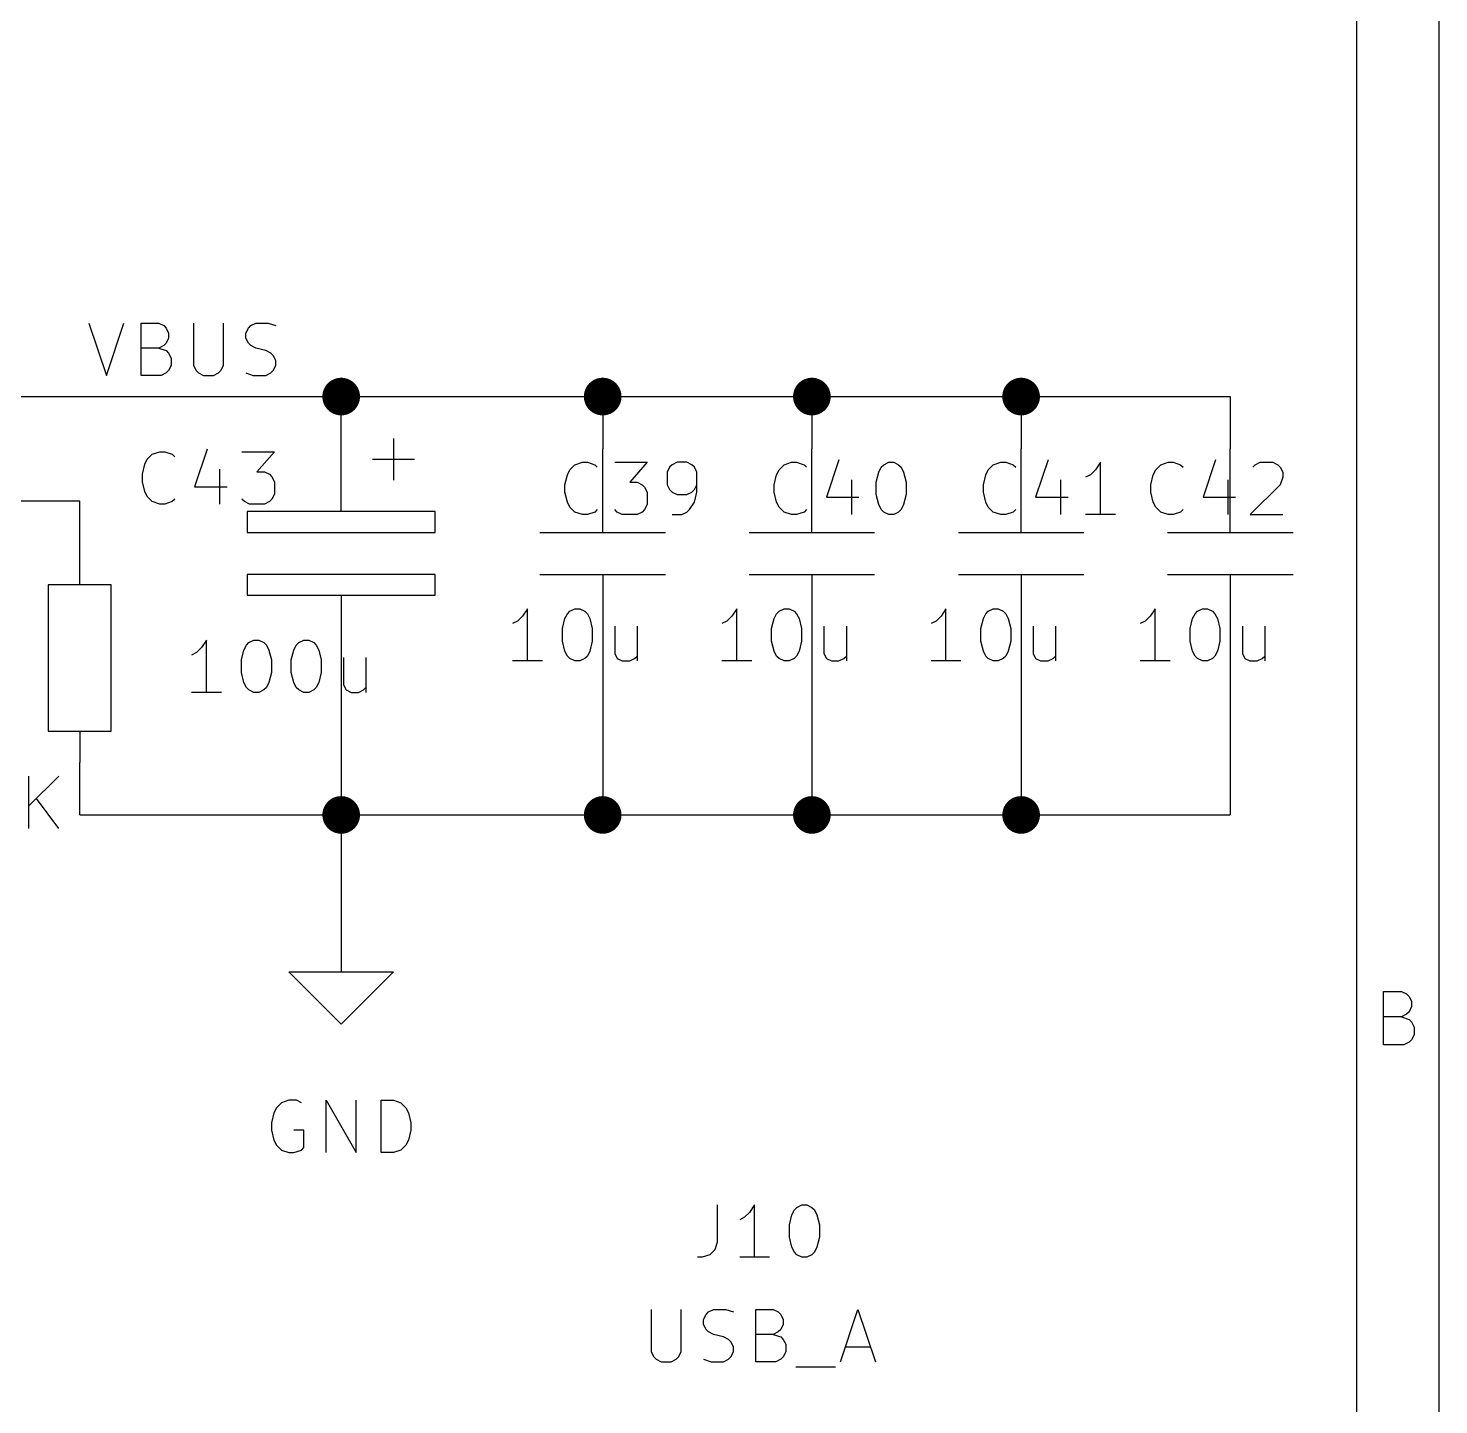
# Model space of a CAD drawing. Header units: millimetres. Extents: x 10 to 287, y -200 to -10.
# Drawn here: x 252.75 to 287, y -94.33 to -60.9 of the extents above; entities that cross this region are included whole.
import ezdxf

# ---------------------------------------------------------------- set-up
doc = ezdxf.new("R2010")
doc.units = ezdxf.units.MM
for name, color, linetype in [('GREENSIXTYFIVE', 129, 'CONTINUOUS'), ('LIGHTGREEN', 92, 'CONTINUOUS'), ('RED', 14, 'CONTINUOUS'), ('REDSIX', 19, 'CONTINUOUS')]:
    doc.layers.add(name, color=color, linetype=linetype)

msp = doc.modelspace()

# ---------------------------------------------------------------- linework, layer by layer
at = {"layer": 'GREENSIXTYFIVE', "linetype": 'CONTINUOUS'}
for p, q in [((255.7636, -71.2517), (255.945, -71.1912)), ((255.945, -71.1912), (256.0659, -71.1912)), ((256.0659, -71.1912), (256.2474, -71.2517)), ((257.094, -71.1308), (256.7917, -72.0379)), ((257.9407, -71.1912), (258.7269, -71.1912)), ((258.7269, -71.1912), (258.3035, -71.675)), ((255.5217, -71.7355), (255.5821, -71.4936)), ((255.5821, -71.4936), (255.6426, -71.3727)), ((255.6426, -71.3727), (255.7636, -71.2517)), ((256.2474, -71.2517), (256.3078, -71.3122)), ((265.904, -71.6267), (266.025, -71.5057)), ((265.904, -71.6267), (266.025, -71.5057)), ((266.025, -71.5057), (266.2064, -71.4452)), ((266.025, -71.5057), (266.2064, -71.4452)), ((266.2064, -71.4452), (266.3273, -71.4452)), ((266.2064, -71.4452), (266.3273, -71.4452)), ((266.3273, -71.4452), (266.5088, -71.5057)), ((266.3273, -71.4452), (266.5088, -71.5057)), ((266.5088, -71.5057), (266.5692, -71.5662)), ((266.5088, -71.5057), (266.5692, -71.5662)), ((266.9926, -71.4452), (267.7788, -71.4452)), ((266.9926, -71.4452), (267.7788, -71.4452)), ((267.7788, -71.4452), (267.3554, -71.929)), ((267.7788, -71.4452), (267.3554, -71.929)), ((268.323, -71.5662), (268.2626, -71.6871)), ((268.323, -71.5662), (268.2626, -71.6871)), ((268.3835, -71.5057), (268.323, -71.5662)), ((268.3835, -71.5057), (268.323, -71.5662)), ((268.5045, -71.4452), (268.3835, -71.5057)), ((268.5045, -71.4452), (268.3835, -71.5057)), ((268.7464, -71.4452), (268.5045, -71.4452)), ((268.7464, -71.4452), (268.5045, -71.4452)), ((268.8673, -71.5057), (268.7464, -71.4452)), ((268.8673, -71.5057), (268.7464, -71.4452)), ((268.9278, -71.5662), (268.8673, -71.5057)), ((268.9278, -71.5662), (268.8673, -71.5057)), ((268.9883, -71.6871), (268.9278, -71.5662)), ((268.9883, -71.6871), (268.9278, -71.5662)), ((270.984, -71.6267), (271.105, -71.5057)), ((270.984, -71.6267), (271.105, -71.5057)), ((271.105, -71.5057), (271.2864, -71.4452)), ((271.105, -71.5057), (271.2864, -71.4452)), ((271.2864, -71.4452), (271.4073, -71.4452)), ((271.2864, -71.4452), (271.4073, -71.4452)), ((271.4073, -71.4452), (271.5888, -71.5057)), ((271.4073, -71.4452), (271.5888, -71.5057)), ((271.5888, -71.5057), (271.6492, -71.5662)), ((271.5888, -71.5057), (271.6492, -71.5662)), ((272.4354, -71.3848), (272.1331, -72.2919)), ((272.4354, -71.3848), (272.1331, -72.2919)), ((273.403, -71.6871), (273.4635, -71.5662)), ((273.403, -71.6871), (273.4635, -71.5662)), ((273.4635, -71.5662), (273.524, -71.5057)), ((273.4635, -71.5662), (273.524, -71.5057)), ((273.524, -71.5057), (273.6449, -71.4452)), ((273.524, -71.5057), (273.6449, -71.4452)), ((273.6449, -71.4452), (273.7659, -71.4452)), ((273.6449, -71.4452), (273.7659, -71.4452)), ((273.7659, -71.4452), (273.8868, -71.5057)), ((273.7659, -71.4452), (273.8868, -71.5057)), ((273.8868, -71.5057), (273.9473, -71.5662)), ((273.8868, -71.5057), (273.9473, -71.5662)), ((273.9473, -71.5662), (274.0078, -71.6871)), ((273.9473, -71.5662), (274.0078, -71.6871)), ((276.064, -71.6267), (276.185, -71.5057)), ((276.064, -71.6267), (276.185, -71.5057)), ((276.185, -71.5057), (276.3664, -71.4452)), ((276.185, -71.5057), (276.3664, -71.4452)), ((276.3664, -71.4452), (276.4873, -71.4452)), ((276.3664, -71.4452), (276.4873, -71.4452)), ((276.4873, -71.4452), (276.6688, -71.5057)), ((276.4873, -71.4452), (276.6688, -71.5057)), ((276.6688, -71.5057), (276.7292, -71.5662)), ((276.6688, -71.5057), (276.7292, -71.5662)), ((277.5154, -71.3848), (277.2131, -72.2919)), ((277.5154, -71.3848), (277.2131, -72.2919)), ((278.7854, -71.4452), (278.6645, -71.6267)), ((278.7854, -71.4452), (278.6645, -71.6267)), ((278.7854, -72.7152), (278.7854, -71.4452)), ((278.7854, -72.7152), (278.7854, -71.4452)), ((280.128, -71.6267), (280.249, -71.5057)), ((280.128, -71.6267), (280.249, -71.5057)), ((280.249, -71.5057), (280.4304, -71.4452)), ((280.249, -71.5057), (280.4304, -71.4452)), ((280.4304, -71.4452), (280.5513, -71.4452)), ((280.4304, -71.4452), (280.5513, -71.4452)), ((280.5513, -71.4452), (280.7328, -71.5057)), ((280.5513, -71.4452), (280.7328, -71.5057)), ((280.7328, -71.5057), (280.7932, -71.5662)), ((280.7328, -71.5057), (280.7932, -71.5662)), ((281.5794, -71.3848), (281.2771, -72.2919)), ((281.5794, -71.3848), (281.2771, -72.2919)), ((282.4866, -71.5662), (282.547, -71.5057)), ((282.4866, -71.5662), (282.547, -71.5057)), ((282.547, -71.5057), (282.668, -71.4452)), ((282.547, -71.5057), (282.668, -71.4452)), ((282.668, -71.4452), (282.9704, -71.4452)), ((282.668, -71.4452), (282.9704, -71.4452)), ((282.9704, -71.4452), (283.0913, -71.5057)), ((282.9704, -71.4452), (283.0913, -71.5057)), ((283.0913, -71.5057), (283.1518, -71.5662)), ((283.0913, -71.5057), (283.1518, -71.5662)), ((283.1518, -71.5662), (283.2123, -71.6871)), ((283.1518, -71.5662), (283.2123, -71.6871)), ((255.5217, -71.9169), (255.5217, -71.7355)), ((255.5821, -72.1588), (255.5217, -71.9169)), ((257.3964, -71.6146), (257.3964, -72.4612)), ((258.3035, -71.675), (258.485, -71.675)), ((258.485, -71.675), (258.6059, -71.7355)), ((258.6059, -71.7355), (258.6664, -71.796)), ((258.6664, -71.796), (258.7269, -71.9169)), ((258.7269, -71.9169), (258.7269, -72.2193)), ((265.7831, -71.9895), (265.8435, -71.7476)), ((265.7831, -71.9895), (265.8435, -71.7476)), ((265.8435, -71.7476), (265.904, -71.6267)), ((265.8435, -71.7476), (265.904, -71.6267)), ((268.2626, -71.6871), (268.2626, -71.9895)), ((268.2626, -71.6871), (268.2626, -71.9895)), ((268.9883, -72.1709), (268.9883, -71.6871)), ((268.9883, -72.1709), (268.9883, -71.6871)), ((270.8631, -71.9895), (270.9235, -71.7476)), ((270.8631, -71.9895), (270.9235, -71.7476)), ((270.9235, -71.7476), (270.984, -71.6267)), ((270.9235, -71.7476), (270.984, -71.6267)), ((272.7378, -71.8686), (272.7378, -72.7152)), ((272.7378, -71.8686), (272.7378, -72.7152)), ((273.3426, -71.929), (273.403, -71.6871)), ((273.3426, -71.929), (273.403, -71.6871)), ((274.0078, -71.6871), (274.0683, -71.929)), ((274.0078, -71.6871), (274.0683, -71.929)), ((275.9431, -71.9895), (276.0035, -71.7476)), ((275.9431, -71.9895), (276.0035, -71.7476)), ((276.0035, -71.7476), (276.064, -71.6267)), ((276.0035, -71.7476), (276.064, -71.6267)), ((277.8178, -71.8686), (277.8178, -72.7152)), ((277.8178, -71.8686), (277.8178, -72.7152)), ((278.5435, -71.7476), (278.4226, -71.8081)), ((278.5435, -71.7476), (278.4226, -71.8081)), ((278.6645, -71.6267), (278.5435, -71.7476)), ((278.6645, -71.6267), (278.5435, -71.7476)), ((280.0071, -71.9895), (280.0675, -71.7476)), ((280.0071, -71.9895), (280.0675, -71.7476)), ((280.0675, -71.7476), (280.128, -71.6267)), ((280.0675, -71.7476), (280.128, -71.6267)), ((281.8818, -71.8686), (281.8818, -72.7152)), ((281.8818, -71.8686), (281.8818, -72.7152)), ((283.2123, -71.8081), (283.1518, -71.9895)), ((283.2123, -71.8081), (283.1518, -71.9895)), ((283.2123, -71.6871), (283.2123, -71.8081)), ((283.2123, -71.6871), (283.2123, -71.8081)), ((255.6426, -72.2798), (255.5821, -72.1588)), ((256.7917, -72.0379), (257.5778, -72.0379)), ((258.7269, -72.2193), (258.6664, -72.3403)), ((265.7831, -72.1709), (265.7831, -71.9895)), ((265.7831, -72.1709), (265.7831, -71.9895)), ((265.8435, -72.4128), (265.7831, -72.1709)), ((265.8435, -72.4128), (265.7831, -72.1709)), ((267.3554, -71.929), (267.5369, -71.929)), ((267.3554, -71.929), (267.5369, -71.929)), ((267.5369, -71.929), (267.6578, -71.9895)), ((267.5369, -71.929), (267.6578, -71.9895)), ((267.6578, -71.9895), (267.7183, -72.05)), ((267.6578, -71.9895), (267.7183, -72.05)), ((267.7183, -72.05), (267.7788, -72.1709)), ((267.7183, -72.05), (267.7788, -72.1709)), ((267.7788, -72.1709), (267.7788, -72.4733)), ((267.7788, -72.1709), (267.7788, -72.4733)), ((268.2626, -71.9895), (268.323, -72.1105)), ((268.2626, -71.9895), (268.323, -72.1105)), ((268.323, -72.1105), (268.3835, -72.1709)), ((268.323, -72.1105), (268.3835, -72.1709)), ((268.3835, -72.1709), (268.5045, -72.2314)), ((268.3835, -72.1709), (268.5045, -72.2314)), ((268.5045, -72.2314), (268.7464, -72.2314)), ((268.5045, -72.2314), (268.7464, -72.2314)), ((268.7464, -72.2314), (268.8673, -72.1709)), ((268.7464, -72.2314), (268.8673, -72.1709)), ((268.8673, -72.1709), (268.9278, -72.1105)), ((268.8673, -72.1709), (268.9278, -72.1105)), ((268.9278, -72.1105), (268.9883, -71.9895)), ((268.9278, -72.1105), (268.9883, -71.9895)), ((268.9278, -72.4128), (268.9883, -72.1709)), ((268.9278, -72.4128), (268.9883, -72.1709)), ((270.8631, -72.1709), (270.8631, -71.9895)), ((270.8631, -72.1709), (270.8631, -71.9895)), ((270.9235, -72.4128), (270.8631, -72.1709)), ((270.9235, -72.4128), (270.8631, -72.1709)), ((273.3426, -72.2314), (273.3426, -71.929)), ((273.3426, -72.2314), (273.3426, -71.929)), ((273.403, -72.4733), (273.3426, -72.2314)), ((273.403, -72.4733), (273.3426, -72.2314)), ((274.0683, -72.2314), (274.0078, -72.4733)), ((274.0683, -72.2314), (274.0078, -72.4733)), ((274.0683, -71.929), (274.0683, -72.2314)), ((274.0683, -71.929), (274.0683, -72.2314)), ((275.9431, -72.1709), (275.9431, -71.9895)), ((275.9431, -72.1709), (275.9431, -71.9895)), ((276.0035, -72.4128), (275.9431, -72.1709)), ((276.0035, -72.4128), (275.9431, -72.1709)), ((280.0071, -72.1709), (280.0071, -71.9895)), ((280.0071, -72.1709), (280.0071, -71.9895)), ((280.0675, -72.4128), (280.0071, -72.1709)), ((280.0675, -72.4128), (280.0071, -72.1709)), ((283.1518, -71.9895), (282.4261, -72.7152)), ((283.1518, -71.9895), (282.4261, -72.7152)), ((255.7636, -72.4008), (255.6426, -72.2798)), ((255.945, -72.4612), (255.7636, -72.4008)), ((256.0659, -72.4612), (255.945, -72.4612)), ((256.2474, -72.4008), (256.0659, -72.4612)), ((256.3078, -72.3403), (256.2474, -72.4008)), ((258.0012, -72.4008), (257.9407, -72.3403)), ((258.1221, -72.4612), (258.0012, -72.4008)), ((258.485, -72.4612), (258.1221, -72.4612)), ((258.6059, -72.4008), (258.485, -72.4612)), ((258.6664, -72.3403), (258.6059, -72.4008)), ((265.904, -72.5338), (265.8435, -72.4128)), ((265.904, -72.5338), (265.8435, -72.4128)), ((266.025, -72.6548), (265.904, -72.5338)), ((266.025, -72.6548), (265.904, -72.5338)), ((266.5692, -72.5943), (266.5088, -72.6548)), ((266.5692, -72.5943), (266.5088, -72.6548)), ((267.0531, -72.6548), (266.9926, -72.5943)), ((267.0531, -72.6548), (266.9926, -72.5943)), ((267.7183, -72.5943), (267.6578, -72.6548)), ((267.7183, -72.5943), (267.6578, -72.6548)), ((267.7788, -72.4733), (267.7183, -72.5943)), ((267.7788, -72.4733), (267.7183, -72.5943)), ((268.7464, -72.6548), (268.8068, -72.5943)), ((268.7464, -72.6548), (268.8068, -72.5943)), ((268.8068, -72.5943), (268.9278, -72.4128)), ((268.8068, -72.5943), (268.9278, -72.4128)), ((270.984, -72.5338), (270.9235, -72.4128)), ((270.984, -72.5338), (270.9235, -72.4128)), ((271.105, -72.6548), (270.984, -72.5338)), ((271.105, -72.6548), (270.984, -72.5338)), ((271.6492, -72.5943), (271.5888, -72.6548)), ((271.6492, -72.5943), (271.5888, -72.6548)), ((272.1331, -72.2919), (272.9192, -72.2919)), ((272.1331, -72.2919), (272.9192, -72.2919)), ((273.4635, -72.5943), (273.403, -72.4733)), ((273.4635, -72.5943), (273.403, -72.4733)), ((273.524, -72.6548), (273.4635, -72.5943)), ((273.524, -72.6548), (273.4635, -72.5943)), ((273.9473, -72.5943), (273.8868, -72.6548)), ((273.9473, -72.5943), (273.8868, -72.6548)), ((274.0078, -72.4733), (273.9473, -72.5943)), ((274.0078, -72.4733), (273.9473, -72.5943)), ((276.064, -72.5338), (276.0035, -72.4128)), ((276.064, -72.5338), (276.0035, -72.4128)), ((276.185, -72.6548), (276.064, -72.5338)), ((276.185, -72.6548), (276.064, -72.5338)), ((276.7292, -72.5943), (276.6688, -72.6548)), ((276.7292, -72.5943), (276.6688, -72.6548)), ((277.2131, -72.2919), (277.9992, -72.2919)), ((277.2131, -72.2919), (277.9992, -72.2919)), ((280.128, -72.5338), (280.0675, -72.4128)), ((280.128, -72.5338), (280.0675, -72.4128)), ((280.249, -72.6548), (280.128, -72.5338)), ((280.249, -72.6548), (280.128, -72.5338)), ((280.7932, -72.5943), (280.7328, -72.6548)), ((280.7932, -72.5943), (280.7328, -72.6548)), ((281.2771, -72.2919), (282.0632, -72.2919)), ((281.2771, -72.2919), (282.0632, -72.2919)), ((266.2064, -72.7152), (266.025, -72.6548)), ((266.2064, -72.7152), (266.025, -72.6548)), ((266.3273, -72.7152), (266.2064, -72.7152)), ((266.3273, -72.7152), (266.2064, -72.7152)), ((266.5088, -72.6548), (266.3273, -72.7152)), ((266.5088, -72.6548), (266.3273, -72.7152)), ((267.174, -72.7152), (267.0531, -72.6548)), ((267.174, -72.7152), (267.0531, -72.6548)), ((267.5369, -72.7152), (267.174, -72.7152)), ((267.5369, -72.7152), (267.174, -72.7152)), ((267.6578, -72.6548), (267.5369, -72.7152)), ((267.6578, -72.6548), (267.5369, -72.7152)), ((268.3835, -72.7152), (268.6254, -72.7152)), ((268.3835, -72.7152), (268.6254, -72.7152)), ((268.6254, -72.7152), (268.7464, -72.6548)), ((268.6254, -72.7152), (268.7464, -72.6548)), ((271.2864, -72.7152), (271.105, -72.6548)), ((271.2864, -72.7152), (271.105, -72.6548)), ((271.4073, -72.7152), (271.2864, -72.7152)), ((271.4073, -72.7152), (271.2864, -72.7152)), ((271.5888, -72.6548), (271.4073, -72.7152)), ((271.5888, -72.6548), (271.4073, -72.7152)), ((273.6449, -72.7152), (273.524, -72.6548)), ((273.6449, -72.7152), (273.524, -72.6548)), ((273.7659, -72.7152), (273.6449, -72.7152)), ((273.7659, -72.7152), (273.6449, -72.7152)), ((273.8868, -72.6548), (273.7659, -72.7152)), ((273.8868, -72.6548), (273.7659, -72.7152)), ((276.3664, -72.7152), (276.185, -72.6548)), ((276.3664, -72.7152), (276.185, -72.6548)), ((276.4873, -72.7152), (276.3664, -72.7152)), ((276.4873, -72.7152), (276.3664, -72.7152)), ((276.6688, -72.6548), (276.4873, -72.7152)), ((276.6688, -72.6548), (276.4873, -72.7152)), ((279.1483, -72.7152), (278.4226, -72.7152)), ((279.1483, -72.7152), (278.4226, -72.7152)), ((280.4304, -72.7152), (280.249, -72.6548)), ((280.4304, -72.7152), (280.249, -72.6548)), ((280.5513, -72.7152), (280.4304, -72.7152)), ((280.5513, -72.7152), (280.4304, -72.7152)), ((280.7328, -72.6548), (280.5513, -72.7152)), ((280.7328, -72.6548), (280.5513, -72.7152)), ((282.4261, -72.7152), (283.2123, -72.7152)), ((282.4261, -72.7152), (283.2123, -72.7152)), ((264.8759, -75.0012), (264.755, -75.1827)), ((264.8759, -75.0012), (264.755, -75.1827)), ((264.8759, -76.2712), (264.8759, -75.0012)), ((264.8759, -76.2712), (264.8759, -75.0012)), ((265.904, -75.0617), (266.0249, -75.0012)), ((265.904, -75.0617), (266.0249, -75.0012)), ((266.0249, -75.0012), (266.1459, -75.0012)), ((266.0249, -75.0012), (266.1459, -75.0012)), ((266.1459, -75.0012), (266.2668, -75.0617)), ((266.1459, -75.0012), (266.2668, -75.0617)), ((269.9559, -75.0012), (269.835, -75.1827)), ((269.9559, -75.0012), (269.835, -75.1827)), ((269.9559, -76.2712), (269.9559, -75.0012)), ((269.9559, -76.2712), (269.9559, -75.0012)), ((270.984, -75.0617), (271.1049, -75.0012)), ((270.984, -75.0617), (271.1049, -75.0012)), ((271.1049, -75.0012), (271.2259, -75.0012)), ((271.1049, -75.0012), (271.2259, -75.0012)), ((271.2259, -75.0012), (271.3468, -75.0617)), ((271.2259, -75.0012), (271.3468, -75.0617)), ((275.0359, -75.0012), (274.915, -75.1827)), ((275.0359, -75.0012), (274.915, -75.1827)), ((275.0359, -76.2712), (275.0359, -75.0012)), ((275.0359, -76.2712), (275.0359, -75.0012)), ((276.064, -75.0617), (276.1849, -75.0012)), ((276.064, -75.0617), (276.1849, -75.0012)), ((276.1849, -75.0012), (276.3059, -75.0012)), ((276.1849, -75.0012), (276.3059, -75.0012)), ((276.3059, -75.0012), (276.4268, -75.0617)), ((276.3059, -75.0012), (276.4268, -75.0617)), ((280.1159, -75.0012), (279.995, -75.1827)), ((280.1159, -75.0012), (279.995, -75.1827)), ((280.1159, -76.2712), (280.1159, -75.0012)), ((280.1159, -76.2712), (280.1159, -75.0012)), ((281.144, -75.0617), (281.2649, -75.0012)), ((281.144, -75.0617), (281.2649, -75.0012)), ((281.2649, -75.0012), (281.3859, -75.0012)), ((281.2649, -75.0012), (281.3859, -75.0012)), ((281.3859, -75.0012), (281.5068, -75.0617)), ((281.3859, -75.0012), (281.5068, -75.0617)), ((264.634, -75.3036), (264.5131, -75.3641)), ((264.634, -75.3036), (264.5131, -75.3641)), ((264.755, -75.1827), (264.634, -75.3036)), ((264.755, -75.1827), (264.634, -75.3036)), ((265.7226, -75.485), (265.783, -75.2431)), ((265.7226, -75.485), (265.783, -75.2431)), ((265.783, -75.2431), (265.8435, -75.1222)), ((265.783, -75.2431), (265.8435, -75.1222)), ((265.8435, -75.1222), (265.904, -75.0617)), ((265.8435, -75.1222), (265.904, -75.0617)), ((266.2668, -75.0617), (266.3273, -75.1222)), ((266.2668, -75.0617), (266.3273, -75.1222)), ((266.3273, -75.1222), (266.3878, -75.2431)), ((266.3273, -75.1222), (266.3878, -75.2431)), ((266.3878, -75.2431), (266.4483, -75.485)), ((266.3878, -75.2431), (266.4483, -75.485)), ((269.714, -75.3036), (269.5931, -75.3641)), ((269.714, -75.3036), (269.5931, -75.3641)), ((269.835, -75.1827), (269.714, -75.3036)), ((269.835, -75.1827), (269.714, -75.3036)), ((270.8026, -75.485), (270.863, -75.2431)), ((270.8026, -75.485), (270.863, -75.2431)), ((270.863, -75.2431), (270.9235, -75.1222)), ((270.863, -75.2431), (270.9235, -75.1222)), ((270.9235, -75.1222), (270.984, -75.0617)), ((270.9235, -75.1222), (270.984, -75.0617)), ((271.3468, -75.0617), (271.4073, -75.1222)), ((271.3468, -75.0617), (271.4073, -75.1222)), ((271.4073, -75.1222), (271.4678, -75.2431)), ((271.4073, -75.1222), (271.4678, -75.2431)), ((271.4678, -75.2431), (271.5283, -75.485)), ((271.4678, -75.2431), (271.5283, -75.485)), ((274.794, -75.3036), (274.6731, -75.3641)), ((274.794, -75.3036), (274.6731, -75.3641)), ((274.915, -75.1827), (274.794, -75.3036)), ((274.915, -75.1827), (274.794, -75.3036)), ((275.8826, -75.485), (275.943, -75.2431)), ((275.8826, -75.485), (275.943, -75.2431)), ((275.943, -75.2431), (276.0035, -75.1222)), ((275.943, -75.2431), (276.0035, -75.1222)), ((276.0035, -75.1222), (276.064, -75.0617)), ((276.0035, -75.1222), (276.064, -75.0617)), ((276.4268, -75.0617), (276.4873, -75.1222)), ((276.4268, -75.0617), (276.4873, -75.1222)), ((276.4873, -75.1222), (276.5478, -75.2431)), ((276.4873, -75.1222), (276.5478, -75.2431)), ((276.5478, -75.2431), (276.6083, -75.485)), ((276.5478, -75.2431), (276.6083, -75.485)), ((279.874, -75.3036), (279.7531, -75.3641)), ((279.874, -75.3036), (279.7531, -75.3641)), ((279.995, -75.1827), (279.874, -75.3036)), ((279.995, -75.1827), (279.874, -75.3036)), ((280.9626, -75.485), (281.023, -75.2431)), ((280.9626, -75.485), (281.023, -75.2431)), ((281.023, -75.2431), (281.0835, -75.1222)), ((281.023, -75.2431), (281.0835, -75.1222)), ((281.0835, -75.1222), (281.144, -75.0617)), ((281.0835, -75.1222), (281.144, -75.0617)), ((281.5068, -75.0617), (281.5673, -75.1222)), ((281.5068, -75.0617), (281.5673, -75.1222)), ((281.5673, -75.1222), (281.6278, -75.2431)), ((281.5673, -75.1222), (281.6278, -75.2431)), ((281.6278, -75.2431), (281.6883, -75.485)), ((281.6278, -75.2431), (281.6883, -75.485)), ((265.7226, -75.7874), (265.7226, -75.485)), ((265.7226, -75.7874), (265.7226, -75.485)), ((266.4483, -75.485), (266.4483, -75.7874)), ((266.4483, -75.485), (266.4483, -75.7874)), ((266.9925, -75.4246), (266.9925, -76.0898)), ((266.9925, -75.4246), (266.9925, -76.0898)), ((267.5368, -75.4246), (267.5368, -76.2712)), ((267.5368, -75.4246), (267.5368, -76.2712)), ((270.8026, -75.7874), (270.8026, -75.485)), ((270.8026, -75.7874), (270.8026, -75.485)), ((271.5283, -75.485), (271.5283, -75.7874)), ((271.5283, -75.485), (271.5283, -75.7874)), ((272.0725, -75.4246), (272.0725, -76.0898)), ((272.0725, -75.4246), (272.0725, -76.0898)), ((272.6168, -75.4246), (272.6168, -76.2712)), ((272.6168, -75.4246), (272.6168, -76.2712)), ((275.8826, -75.7874), (275.8826, -75.485)), ((275.8826, -75.7874), (275.8826, -75.485)), ((276.6083, -75.485), (276.6083, -75.7874)), ((276.6083, -75.485), (276.6083, -75.7874)), ((277.1525, -75.4246), (277.1525, -76.0898)), ((277.1525, -75.4246), (277.1525, -76.0898)), ((277.6968, -75.4246), (277.6968, -76.2712)), ((277.6968, -75.4246), (277.6968, -76.2712)), ((280.9626, -75.7874), (280.9626, -75.485)), ((280.9626, -75.7874), (280.9626, -75.485)), ((281.6883, -75.485), (281.6883, -75.7874)), ((281.6883, -75.485), (281.6883, -75.7874)), ((282.2325, -75.4246), (282.2325, -76.0898)), ((282.2325, -75.4246), (282.2325, -76.0898)), ((282.7768, -75.4246), (282.7768, -76.2712)), ((282.7768, -75.4246), (282.7768, -76.2712)), ((256.9611, -75.9447), (256.8401, -76.0656)), ((257.082, -75.7632), (256.9611, -75.9447)), ((257.082, -77.0332), (257.082, -75.7632)), ((257.9287, -76.247), (257.9891, -76.0051)), ((257.9891, -76.0051), (258.0496, -75.8842)), ((258.0496, -75.8842), (258.1101, -75.8237)), ((258.1101, -75.8237), (258.231, -75.7632)), ((258.231, -75.7632), (258.352, -75.7632)), ((258.352, -75.7632), (258.4729, -75.8237)), ((258.4729, -75.8237), (258.5334, -75.8842)), ((258.5334, -75.8842), (258.5939, -76.0051)), ((258.5939, -76.0051), (258.6544, -76.247)), ((259.1382, -76.247), (259.1986, -76.0051)), ((259.1986, -76.0051), (259.2591, -75.8842)), ((259.2591, -75.8842), (259.3196, -75.8237)), ((259.3196, -75.8237), (259.4405, -75.7632)), ((259.4405, -75.7632), (259.5615, -75.7632)), ((259.5615, -75.7632), (259.6824, -75.8237)), ((259.6824, -75.8237), (259.7429, -75.8842)), ((259.7429, -75.8842), (259.8034, -76.0051)), ((259.8034, -76.0051), (259.8639, -76.247)), ((265.783, -76.0293), (265.7226, -75.7874)), ((265.783, -76.0293), (265.7226, -75.7874)), ((265.8435, -76.1503), (265.783, -76.0293)), ((265.8435, -76.1503), (265.783, -76.0293)), ((266.3878, -76.0293), (266.3273, -76.1503)), ((266.3878, -76.0293), (266.3273, -76.1503)), ((266.4483, -75.7874), (266.3878, -76.0293)), ((266.4483, -75.7874), (266.3878, -76.0293)), ((270.863, -76.0293), (270.8026, -75.7874)), ((270.863, -76.0293), (270.8026, -75.7874)), ((270.9235, -76.1503), (270.863, -76.0293)), ((270.9235, -76.1503), (270.863, -76.0293)), ((271.4678, -76.0293), (271.4073, -76.1503)), ((271.4678, -76.0293), (271.4073, -76.1503)), ((271.5283, -75.7874), (271.4678, -76.0293)), ((271.5283, -75.7874), (271.4678, -76.0293)), ((275.943, -76.0293), (275.8826, -75.7874)), ((275.943, -76.0293), (275.8826, -75.7874)), ((276.0035, -76.1503), (275.943, -76.0293)), ((276.0035, -76.1503), (275.943, -76.0293)), ((276.5478, -76.0293), (276.4873, -76.1503)), ((276.5478, -76.0293), (276.4873, -76.1503)), ((276.6083, -75.7874), (276.5478, -76.0293)), ((276.6083, -75.7874), (276.5478, -76.0293)), ((281.023, -76.0293), (280.9626, -75.7874)), ((281.023, -76.0293), (280.9626, -75.7874)), ((281.0835, -76.1503), (281.023, -76.0293)), ((281.0835, -76.1503), (281.023, -76.0293)), ((281.6278, -76.0293), (281.5673, -76.1503)), ((281.6278, -76.0293), (281.5673, -76.1503)), ((281.6883, -75.7874), (281.6278, -76.0293)), ((281.6883, -75.7874), (281.6278, -76.0293)), ((256.8401, -76.0656), (256.7192, -76.1261)), ((257.9287, -76.5494), (257.9287, -76.247)), ((258.6544, -76.247), (258.6544, -76.5494)), ((259.1382, -76.5494), (259.1382, -76.247)), ((259.8639, -76.247), (259.8639, -76.5494)), ((260.4081, -76.1866), (260.4081, -76.8518)), ((260.9524, -76.1866), (260.9524, -77.0332)), ((265.2388, -76.2712), (264.5131, -76.2712)), ((265.2388, -76.2712), (264.5131, -76.2712)), ((265.904, -76.2108), (265.8435, -76.1503)), ((265.904, -76.2108), (265.8435, -76.1503)), ((266.0249, -76.2712), (265.904, -76.2108)), ((266.0249, -76.2712), (265.904, -76.2108)), ((266.1459, -76.2712), (266.0249, -76.2712)), ((266.1459, -76.2712), (266.0249, -76.2712)), ((266.2668, -76.2108), (266.1459, -76.2712)), ((266.2668, -76.2108), (266.1459, -76.2712)), ((266.3273, -76.1503), (266.2668, -76.2108)), ((266.3273, -76.1503), (266.2668, -76.2108)), ((266.9925, -76.0898), (267.053, -76.2108)), ((266.9925, -76.0898), (267.053, -76.2108)), ((267.053, -76.2108), (267.174, -76.2712)), ((267.053, -76.2108), (267.174, -76.2712)), ((267.174, -76.2712), (267.3554, -76.2712)), ((267.174, -76.2712), (267.3554, -76.2712)), ((267.3554, -76.2712), (267.4763, -76.2108)), ((267.3554, -76.2712), (267.4763, -76.2108)), ((267.4763, -76.2108), (267.5368, -76.1503)), ((267.4763, -76.2108), (267.5368, -76.1503)), ((270.3188, -76.2712), (269.5931, -76.2712)), ((270.3188, -76.2712), (269.5931, -76.2712)), ((270.984, -76.2108), (270.9235, -76.1503)), ((270.984, -76.2108), (270.9235, -76.1503)), ((271.1049, -76.2712), (270.984, -76.2108)), ((271.1049, -76.2712), (270.984, -76.2108)), ((271.2259, -76.2712), (271.1049, -76.2712)), ((271.2259, -76.2712), (271.1049, -76.2712)), ((271.3468, -76.2108), (271.2259, -76.2712)), ((271.3468, -76.2108), (271.2259, -76.2712)), ((271.4073, -76.1503), (271.3468, -76.2108)), ((271.4073, -76.1503), (271.3468, -76.2108)), ((272.0725, -76.0898), (272.133, -76.2108)), ((272.0725, -76.0898), (272.133, -76.2108)), ((272.133, -76.2108), (272.254, -76.2712)), ((272.133, -76.2108), (272.254, -76.2712)), ((272.254, -76.2712), (272.4354, -76.2712)), ((272.254, -76.2712), (272.4354, -76.2712)), ((272.4354, -76.2712), (272.5563, -76.2108)), ((272.4354, -76.2712), (272.5563, -76.2108)), ((272.5563, -76.2108), (272.6168, -76.1503)), ((272.5563, -76.2108), (272.6168, -76.1503)), ((275.3988, -76.2712), (274.6731, -76.2712)), ((275.3988, -76.2712), (274.6731, -76.2712)), ((276.064, -76.2108), (276.0035, -76.1503)), ((276.064, -76.2108), (276.0035, -76.1503)), ((276.1849, -76.2712), (276.064, -76.2108)), ((276.1849, -76.2712), (276.064, -76.2108)), ((276.3059, -76.2712), (276.1849, -76.2712)), ((276.3059, -76.2712), (276.1849, -76.2712)), ((276.4268, -76.2108), (276.3059, -76.2712)), ((276.4268, -76.2108), (276.3059, -76.2712)), ((276.4873, -76.1503), (276.4268, -76.2108)), ((276.4873, -76.1503), (276.4268, -76.2108)), ((277.1525, -76.0898), (277.213, -76.2108)), ((277.1525, -76.0898), (277.213, -76.2108)), ((277.213, -76.2108), (277.334, -76.2712)), ((277.213, -76.2108), (277.334, -76.2712)), ((277.334, -76.2712), (277.5154, -76.2712)), ((277.334, -76.2712), (277.5154, -76.2712)), ((277.5154, -76.2712), (277.6363, -76.2108)), ((277.5154, -76.2712), (277.6363, -76.2108)), ((277.6363, -76.2108), (277.6968, -76.1503)), ((277.6363, -76.2108), (277.6968, -76.1503)), ((280.4788, -76.2712), (279.7531, -76.2712)), ((280.4788, -76.2712), (279.7531, -76.2712)), ((281.144, -76.2108), (281.0835, -76.1503)), ((281.144, -76.2108), (281.0835, -76.1503)), ((281.2649, -76.2712), (281.144, -76.2108)), ((281.2649, -76.2712), (281.144, -76.2108)), ((281.3859, -76.2712), (281.2649, -76.2712)), ((281.3859, -76.2712), (281.2649, -76.2712)), ((281.5068, -76.2108), (281.3859, -76.2712)), ((281.5068, -76.2108), (281.3859, -76.2712)), ((281.5673, -76.1503), (281.5068, -76.2108)), ((281.5673, -76.1503), (281.5068, -76.2108)), ((282.2325, -76.0898), (282.293, -76.2108)), ((282.2325, -76.0898), (282.293, -76.2108)), ((282.293, -76.2108), (282.414, -76.2712)), ((282.293, -76.2108), (282.414, -76.2712)), ((282.414, -76.2712), (282.5954, -76.2712)), ((282.414, -76.2712), (282.5954, -76.2712)), ((282.5954, -76.2712), (282.7163, -76.2108)), ((282.5954, -76.2712), (282.7163, -76.2108)), ((282.7163, -76.2108), (282.7768, -76.1503)), ((282.7163, -76.2108), (282.7768, -76.1503)), ((257.9891, -76.7913), (257.9287, -76.5494)), ((258.6544, -76.5494), (258.5939, -76.7913)), ((259.1986, -76.7913), (259.1382, -76.5494)), ((259.8639, -76.5494), (259.8034, -76.7913)), ((257.4449, -77.0332), (256.7192, -77.0332)), ((258.0496, -76.9123), (257.9891, -76.7913)), ((258.1101, -76.9728), (258.0496, -76.9123)), ((258.231, -77.0332), (258.1101, -76.9728)), ((258.352, -77.0332), (258.231, -77.0332)), ((258.4729, -76.9728), (258.352, -77.0332)), ((258.5334, -76.9123), (258.4729, -76.9728)), ((258.5939, -76.7913), (258.5334, -76.9123)), ((259.2591, -76.9123), (259.1986, -76.7913)), ((259.3196, -76.9728), (259.2591, -76.9123)), ((259.4405, -77.0332), (259.3196, -76.9728)), ((259.5615, -77.0332), (259.4405, -77.0332)), ((259.6824, -76.9728), (259.5615, -77.0332)), ((259.7429, -76.9123), (259.6824, -76.9728)), ((259.8034, -76.7913), (259.7429, -76.9123)), ((260.4081, -76.8518), (260.4686, -76.9728)), ((260.4686, -76.9728), (260.5896, -77.0332)), ((260.5896, -77.0332), (260.771, -77.0332)), ((260.771, -77.0332), (260.8919, -76.9728)), ((260.8919, -76.9728), (260.9524, -76.9123)), ((252.7685, -80.3351), (252.7685, -79.0651)), ((253.4942, -79.0651), (252.7685, -79.7908)), ((253.4942, -80.3351), (252.95, -79.6094)), ((259.08, -86.9392), (258.8986, -86.9997)), ((259.2614, -86.9392), (259.08, -86.9392)), ((259.3824, -86.9997), (259.2614, -86.9392)), ((259.9871, -88.2092), (259.9871, -86.9392)), ((259.9871, -86.9392), (260.7128, -88.2092)), ((260.7128, -88.2092), (260.7128, -86.9392)), ((261.3176, -88.2092), (261.3176, -86.9392)), ((261.3176, -86.9392), (261.62, -86.9392)), ((261.62, -86.9392), (261.8014, -86.9997)), ((258.7171, -87.2416), (258.6567, -87.4835)), ((258.7776, -87.1207), (258.7171, -87.2416)), ((258.8986, -86.9997), (258.7776, -87.1207)), ((261.8014, -86.9997), (261.9224, -87.1207)), ((261.9224, -87.1207), (261.9829, -87.2416)), ((261.9829, -87.2416), (262.0433, -87.4835)), ((258.6567, -87.4835), (258.6567, -87.6649)), ((258.6567, -87.6649), (258.7171, -87.9068)), ((259.4428, -87.6649), (259.2009, -87.6649)), ((259.4428, -88.0883), (259.4428, -87.6649)), ((262.0433, -87.6649), (261.9829, -87.9068)), ((262.0433, -87.4835), (262.0433, -87.6649)), ((258.7171, -87.9068), (258.7776, -88.0278)), ((261.9829, -87.9068), (261.9224, -88.0278)), ((258.7776, -88.0278), (258.8986, -88.1488)), ((258.8986, -88.1488), (259.08, -88.2092)), ((259.08, -88.2092), (259.2009, -88.2092)), ((259.2009, -88.2092), (259.3824, -88.1488)), ((259.3824, -88.1488), (259.4428, -88.0883)), ((261.62, -88.2092), (261.3176, -88.2092)), ((261.8014, -88.1488), (261.62, -88.2092)), ((261.9224, -88.0278), (261.8014, -88.1488)), ((269.4819, -89.4792), (269.4819, -90.3864)), ((269.4819, -89.4792), (269.4819, -90.3864)), ((270.2681, -89.6607), (270.1471, -89.7816)), ((270.2681, -89.6607), (270.1471, -89.7816)), ((270.389, -89.4792), (270.2681, -89.6607)), ((270.389, -89.4792), (270.2681, -89.6607)), ((270.389, -90.7492), (270.389, -89.4792)), ((270.389, -90.7492), (270.389, -89.4792)), ((271.2357, -89.963), (271.2961, -89.7211)), ((271.2357, -89.963), (271.2961, -89.7211)), ((271.2961, -89.7211), (271.3566, -89.6002)), ((271.2961, -89.7211), (271.3566, -89.6002)), ((271.3566, -89.6002), (271.4171, -89.5397)), ((271.3566, -89.6002), (271.4171, -89.5397)), ((271.4171, -89.5397), (271.538, -89.4792)), ((271.4171, -89.5397), (271.538, -89.4792)), ((271.538, -89.4792), (271.659, -89.4792)), ((271.538, -89.4792), (271.659, -89.4792)), ((271.659, -89.4792), (271.7799, -89.5397)), ((271.659, -89.4792), (271.7799, -89.5397)), ((271.7799, -89.5397), (271.8404, -89.6002)), ((271.7799, -89.5397), (271.8404, -89.6002)), ((271.8404, -89.6002), (271.9009, -89.7211)), ((271.8404, -89.6002), (271.9009, -89.7211)), ((271.9009, -89.7211), (271.9614, -89.963)), ((271.9009, -89.7211), (271.9614, -89.963)), ((270.1471, -89.7816), (270.0262, -89.8421)), ((270.1471, -89.7816), (270.0262, -89.8421)), ((271.2357, -90.2654), (271.2357, -89.963)), ((271.2357, -90.2654), (271.2357, -89.963)), ((271.9614, -89.963), (271.9614, -90.2654)), ((271.9614, -89.963), (271.9614, -90.2654)), ((269.4819, -90.3864), (269.4214, -90.5678)), ((269.4819, -90.3864), (269.4214, -90.5678)), ((271.2961, -90.5073), (271.2357, -90.2654)), ((271.2961, -90.5073), (271.2357, -90.2654)), ((271.9614, -90.2654), (271.9009, -90.5073)), ((271.9614, -90.2654), (271.9009, -90.5073)), ((269.119, -90.7492), (268.9981, -90.7492)), ((269.119, -90.7492), (268.9981, -90.7492)), ((269.3005, -90.6888), (269.119, -90.7492)), ((269.3005, -90.6888), (269.119, -90.7492)), ((269.4214, -90.5678), (269.3005, -90.6888)), ((269.4214, -90.5678), (269.3005, -90.6888)), ((270.7519, -90.7492), (270.0262, -90.7492)), ((270.7519, -90.7492), (270.0262, -90.7492)), ((271.3566, -90.6283), (271.2961, -90.5073)), ((271.3566, -90.6283), (271.2961, -90.5073)), ((271.4171, -90.6888), (271.3566, -90.6283)), ((271.4171, -90.6888), (271.3566, -90.6283)), ((271.538, -90.7492), (271.4171, -90.6888)), ((271.538, -90.7492), (271.4171, -90.6888)), ((271.659, -90.7492), (271.538, -90.7492)), ((271.659, -90.7492), (271.538, -90.7492)), ((271.7799, -90.6888), (271.659, -90.7492)), ((271.7799, -90.6888), (271.659, -90.7492)), ((271.8404, -90.6283), (271.7799, -90.6888)), ((271.8404, -90.6283), (271.7799, -90.6888)), ((271.9009, -90.5073), (271.8404, -90.6283)), ((271.9009, -90.5073), (271.8404, -90.6283)), ((267.8792, -92.0192), (267.8792, -93.0473)), ((267.8792, -92.0192), (267.8792, -93.0473)), ((268.6049, -93.0473), (268.6049, -92.0192)), ((268.6049, -93.0473), (268.6049, -92.0192)), ((269.2097, -92.1402), (269.2702, -92.0797)), ((269.2097, -92.1402), (269.2702, -92.0797)), ((269.2702, -92.0797), (269.3912, -92.0192)), ((269.2702, -92.0797), (269.3912, -92.0192)), ((269.3912, -92.0192), (269.6935, -92.0192)), ((269.3912, -92.0192), (269.6935, -92.0192)), ((269.6935, -92.0192), (269.875, -92.0797)), ((269.6935, -92.0192), (269.875, -92.0797)), ((270.4192, -93.2892), (270.4192, -92.0192)), ((270.4192, -92.0192), (270.8426, -92.0192)), ((270.4192, -93.2892), (270.4192, -92.0192)), ((270.4192, -92.0192), (270.8426, -92.0192)), ((270.8426, -92.0192), (270.9635, -92.0797)), ((270.8426, -92.0192), (270.9635, -92.0797)), ((270.9635, -92.0797), (271.024, -92.1402)), ((270.9635, -92.0797), (271.024, -92.1402)), ((272.4754, -93.2892), (272.8987, -92.0192)), ((272.4754, -93.2892), (272.8987, -92.0192)), ((272.8987, -92.0192), (273.3221, -93.2892)), ((272.8987, -92.0192), (273.3221, -93.2892)), ((269.1493, -92.2611), (269.2097, -92.1402)), ((269.1493, -92.2611), (269.2097, -92.1402)), ((269.1493, -92.3821), (269.1493, -92.2611)), ((269.1493, -92.3821), (269.1493, -92.2611)), ((269.2097, -92.503), (269.1493, -92.3821)), ((269.2097, -92.503), (269.1493, -92.3821)), ((271.024, -92.1402), (271.0845, -92.2611)), ((271.024, -92.1402), (271.0845, -92.2611)), ((271.0845, -92.3821), (271.024, -92.503)), ((271.0845, -92.3821), (271.024, -92.503)), ((271.0845, -92.2611), (271.0845, -92.3821)), ((271.0845, -92.2611), (271.0845, -92.3821)), ((269.2702, -92.5635), (269.2097, -92.503)), ((269.2702, -92.5635), (269.2097, -92.503)), ((269.3912, -92.624), (269.2702, -92.5635)), ((269.3912, -92.624), (269.2702, -92.5635)), ((269.6331, -92.6845), (269.3912, -92.624)), ((269.6331, -92.6845), (269.3912, -92.624)), ((269.754, -92.7449), (269.6331, -92.6845)), ((269.754, -92.7449), (269.6331, -92.6845)), ((269.8145, -92.8054), (269.754, -92.7449)), ((269.8145, -92.8054), (269.754, -92.7449)), ((269.875, -92.9264), (269.8145, -92.8054)), ((269.875, -92.9264), (269.8145, -92.8054)), ((270.8426, -92.624), (270.4192, -92.624)), ((270.8426, -92.624), (270.4192, -92.624)), ((270.9635, -92.5635), (270.8426, -92.624)), ((270.9635, -92.5635), (270.8426, -92.624)), ((270.8426, -92.624), (271.024, -92.6845)), ((270.8426, -92.624), (271.024, -92.6845)), ((271.024, -92.503), (270.9635, -92.5635)), ((271.024, -92.503), (270.9635, -92.5635)), ((271.024, -92.6845), (271.0845, -92.7449)), ((271.024, -92.6845), (271.0845, -92.7449)), ((271.0845, -92.7449), (271.1449, -92.8659)), ((271.0845, -92.7449), (271.1449, -92.8659)), ((267.8792, -93.0473), (267.9397, -93.1683)), ((267.8792, -93.0473), (267.9397, -93.1683)), ((268.5445, -93.1683), (268.6049, -93.0473)), ((268.5445, -93.1683), (268.6049, -93.0473)), ((269.8145, -93.1683), (269.875, -93.0473)), ((269.8145, -93.1683), (269.875, -93.0473)), ((269.875, -93.0473), (269.875, -92.9264)), ((269.875, -93.0473), (269.875, -92.9264)), ((271.1449, -93.0473), (271.0845, -93.1683)), ((271.1449, -93.0473), (271.0845, -93.1683)), ((271.1449, -92.8659), (271.1449, -93.0473)), ((271.1449, -92.8659), (271.1449, -93.0473)), ((272.5964, -92.9264), (273.2011, -92.9264)), ((272.5964, -92.9264), (273.2011, -92.9264)), ((267.9397, -93.1683), (268.0002, -93.2288)), ((267.9397, -93.1683), (268.0002, -93.2288)), ((268.0002, -93.2288), (268.1211, -93.2892)), ((268.0002, -93.2288), (268.1211, -93.2892)), ((268.1211, -93.2892), (268.363, -93.2892)), ((268.1211, -93.2892), (268.363, -93.2892)), ((268.363, -93.2892), (268.484, -93.2288)), ((268.363, -93.2892), (268.484, -93.2288)), ((268.484, -93.2288), (268.5445, -93.1683)), ((268.484, -93.2288), (268.5445, -93.1683)), ((269.1493, -93.2288), (269.3307, -93.2892)), ((269.1493, -93.2288), (269.3307, -93.2892)), ((269.3307, -93.2892), (269.6331, -93.2892)), ((269.3307, -93.2892), (269.6331, -93.2892)), ((269.6331, -93.2892), (269.754, -93.2288)), ((269.6331, -93.2892), (269.754, -93.2288)), ((269.754, -93.2288), (269.8145, -93.1683)), ((269.754, -93.2288), (269.8145, -93.1683)), ((270.903, -93.2892), (270.4192, -93.2892)), ((270.903, -93.2892), (270.4192, -93.2892)), ((271.024, -93.2288), (270.903, -93.2892)), ((271.024, -93.2288), (270.903, -93.2892)), ((271.0845, -93.1683), (271.024, -93.2288)), ((271.0845, -93.1683), (271.024, -93.2288)), ((271.3869, -93.4102), (272.3545, -93.4102)), ((271.3869, -93.4102), (272.3545, -93.4102))]:
    msp.add_line(p, q, dxfattribs=at)
at = {"layer": 'LIGHTGREEN', "linetype": 'CONTINUOUS'}
for p, q in [((245.11, -69.85), (260.35, -69.85)), ((260.35, -69.85), (266.7, -69.85)), ((266.7, -69.85), (266.7, -71.12)), ((266.7, -69.85), (271.78, -69.85)), ((271.78, -69.85), (276.86, -69.85)), ((271.78, -69.85), (271.78, -71.12)), ((276.86, -69.85), (276.86, -71.12)), ((276.86, -69.85), (281.94, -69.85)), ((281.94, -69.85), (281.94, -71.12)), ((254, -72.39), (245.11, -72.39)), ((254, -73.66), (254, -72.39)), ((266.7, -76.2), (266.7, -80.01)), ((271.78, -76.2), (271.78, -80.01)), ((276.86, -76.2), (276.86, -80.01)), ((281.94, -76.2), (281.94, -80.01)), ((260.35, -77.47), (260.35, -80.01)), ((254, -80.01), (254, -78.74)), ((254, -80.01), (260.35, -80.01)), ((260.35, -80.01), (260.35, -82.55)), ((260.35, -80.01), (266.7, -80.01)), ((266.7, -80.01), (271.78, -80.01)), ((271.78, -80.01), (276.86, -80.01)), ((276.86, -80.01), (281.94, -80.01))]:
    msp.add_line(p, q, dxfattribs=at)
at = {"layer": 'LIGHTGREEN', "const_width": 0.4572}
for points in [[(260.1214, -69.85, 1), (260.5786, -69.85, 1)], [(266.4714, -69.85, 1), (266.9286, -69.85, 1)], [(271.5514, -69.85, 1), (272.0086, -69.85, 1)], [(276.6314, -69.85, 1), (277.0886, -69.85, 1)], [(260.1214, -80.01, 1), (260.5786, -80.01, 1)], [(266.4714, -80.01, 1), (266.9286, -80.01, 1)], [(271.5514, -80.01, 1), (272.0086, -80.01, 1)], [(276.6314, -80.01, 1), (277.0886, -80.01, 1)]]:
    msp.add_lwpolyline(points, format="xyb", close=True, dxfattribs=at)
at = {"layer": 'RED', "linetype": 'CONTINUOUS'}
for p, q in [((287.0022, -10), (287.0022, -200.0072)), ((285.0022, -12), (285.0022, -198.0072)), ((260.35, -72.644), (260.35, -69.85)), ((261.62, -70.866), (261.62, -71.882)), ((266.7, -73.152), (266.7, -71.12)), ((266.7, -73.152), (266.7, -71.12)), ((271.78, -73.152), (271.78, -71.12)), ((271.78, -73.152), (271.78, -71.12)), ((276.86, -73.152), (276.86, -71.12)), ((276.86, -73.152), (276.86, -71.12)), ((281.94, -73.152), (281.94, -71.12)), ((281.94, -73.152), (281.94, -71.12)), ((262.128, -71.374), (261.112, -71.374)), ((262.636, -72.644), (258.064, -72.644)), ((258.064, -72.644), (258.064, -73.152)), ((262.636, -73.152), (262.636, -72.644)), ((258.064, -73.152), (262.636, -73.152)), ((265.176, -73.152), (268.224, -73.152)), ((270.256, -73.152), (273.304, -73.152)), ((275.336, -73.152), (278.384, -73.152)), ((280.416, -73.152), (283.464, -73.152)), ((254, -74.422), (254, -73.66)), ((258.064, -74.168), (258.064, -74.676)), ((262.636, -74.168), (258.064, -74.168)), ((262.636, -74.676), (262.636, -74.168)), ((265.176, -74.168), (268.224, -74.168)), ((266.7, -74.168), (266.7, -76.2)), ((266.7, -74.168), (266.7, -76.2)), ((270.256, -74.168), (273.304, -74.168)), ((271.78, -74.168), (271.78, -76.2)), ((271.78, -74.168), (271.78, -76.2)), ((275.336, -74.168), (278.384, -74.168)), ((276.86, -74.168), (276.86, -76.2)), ((276.86, -74.168), (276.86, -76.2)), ((280.416, -74.168), (283.464, -74.168)), ((281.94, -74.168), (281.94, -76.2)), ((281.94, -74.168), (281.94, -76.2)), ((254.762, -74.422), (253.238, -74.422)), ((253.238, -74.422), (253.238, -77.978)), ((254.762, -77.978), (254.762, -74.422)), ((258.064, -74.676), (262.636, -74.676)), ((260.35, -74.676), (260.35, -77.47)), ((253.238, -77.978), (254.762, -77.978)), ((254, -77.978), (254, -78.74)), ((260.35, -82.55), (260.35, -83.82)), ((260.35, -85.09), (259.08, -83.82)), ((259.08, -83.82), (260.35, -83.82)), ((260.35, -83.82), (261.62, -83.82)), ((261.62, -83.82), (260.35, -85.09)), ((285.6617, -85.5937), (285.6617, -84.2937)), ((285.6617, -84.2937), (286.095, -84.2937)), ((286.095, -84.2937), (286.2188, -84.3556)), ((286.2188, -84.3556), (286.2807, -84.4175)), ((286.2807, -84.4175), (286.3426, -84.5413)), ((286.3426, -84.5413), (286.3426, -84.6651)), ((286.095, -84.9127), (285.6617, -84.9127)), ((286.2188, -84.8508), (286.095, -84.9127)), ((286.095, -84.9127), (286.2807, -84.9746)), ((286.2807, -84.7889), (286.2188, -84.8508)), ((286.3426, -84.6651), (286.2807, -84.7889)), ((286.2807, -84.9746), (286.3426, -85.0365)), ((286.3426, -85.0365), (286.4045, -85.1603)), ((286.4045, -85.1603), (286.4045, -85.346)), ((286.1569, -85.5937), (285.6617, -85.5937)), ((286.2807, -85.5318), (286.1569, -85.5937)), ((286.3426, -85.4698), (286.2807, -85.5318)), ((286.4045, -85.346), (286.3426, -85.4698))]:
    msp.add_line(p, q, dxfattribs=at)
at = {"layer": 'REDSIX', "linetype": 'CONTINUOUS'}
for p, q in [((254.2253, -68.0669), (254.6486, -69.3369)), ((254.6486, -69.3369), (255.072, -68.0669)), ((255.4953, -69.3369), (255.4953, -68.0669)), ((255.4953, -68.0669), (255.9187, -68.0669)), ((255.9187, -68.0669), (256.0396, -68.1274)), ((256.0396, -68.1274), (256.1001, -68.1879)), ((256.7653, -68.0669), (256.7653, -69.095)), ((257.491, -69.095), (257.491, -68.0669)), ((258.0958, -68.1879), (258.1563, -68.1274)), ((258.1563, -68.1274), (258.2773, -68.0669)), ((258.2773, -68.0669), (258.5796, -68.0669)), ((258.5796, -68.0669), (258.7611, -68.1274)), ((256.1001, -68.1879), (256.1606, -68.3088)), ((256.1606, -68.4298), (256.1001, -68.5507)), ((256.1606, -68.3088), (256.1606, -68.4298)), ((258.0354, -68.3088), (258.0958, -68.1879)), ((258.0354, -68.4298), (258.0354, -68.3088)), ((258.0958, -68.5507), (258.0354, -68.4298)), ((255.9187, -68.6717), (255.4953, -68.6717)), ((256.0396, -68.6112), (255.9187, -68.6717)), ((255.9187, -68.6717), (256.1001, -68.7322)), ((256.1001, -68.5507), (256.0396, -68.6112)), ((256.1001, -68.7322), (256.1606, -68.7926)), ((256.1606, -68.7926), (256.221, -68.9136)), ((258.1563, -68.6112), (258.0958, -68.5507)), ((258.2773, -68.6717), (258.1563, -68.6112)), ((258.5192, -68.7322), (258.2773, -68.6717)), ((258.6401, -68.7926), (258.5192, -68.7322)), ((258.7006, -68.8531), (258.6401, -68.7926)), ((256.221, -69.095), (256.1606, -69.216)), ((256.221, -68.9136), (256.221, -69.095)), ((256.7653, -69.095), (256.8258, -69.216)), ((257.4306, -69.216), (257.491, -69.095)), ((258.7611, -68.9741), (258.7006, -68.8531)), ((258.7006, -69.216), (258.7611, -69.095)), ((258.7611, -69.095), (258.7611, -68.9741)), ((255.9791, -69.3369), (255.4953, -69.3369)), ((256.1001, -69.2765), (255.9791, -69.3369)), ((256.1606, -69.216), (256.1001, -69.2765)), ((256.8258, -69.216), (256.8863, -69.2765)), ((256.8863, -69.2765), (257.0072, -69.3369)), ((257.0072, -69.3369), (257.2491, -69.3369)), ((257.2491, -69.3369), (257.3701, -69.2765)), ((257.3701, -69.2765), (257.4306, -69.216)), ((258.0354, -69.2765), (258.2168, -69.3369)), ((258.2168, -69.3369), (258.5192, -69.3369)), ((258.5192, -69.3369), (258.6401, -69.2765)), ((258.6401, -69.2765), (258.7006, -69.216))]:
    msp.add_line(p, q, dxfattribs=at)

doc.saveas('drawing.dxf')
